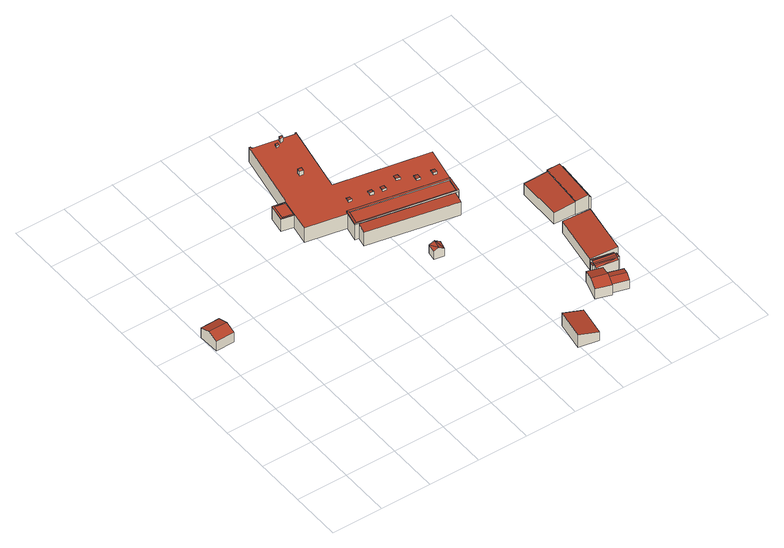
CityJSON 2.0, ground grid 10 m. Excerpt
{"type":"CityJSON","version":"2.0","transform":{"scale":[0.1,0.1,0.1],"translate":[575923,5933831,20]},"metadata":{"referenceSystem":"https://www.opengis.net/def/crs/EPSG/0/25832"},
"CityObjects":{
"building1":{"type":"Building","attributes":{"Grundfläche 2D":"15.679785","Grundhöhe NN":"21.023"},"geometry":[{"type":"Solid","lod":"3","boundaries":[[[[0,1,2,3]],[[4,0,3,5]],[[5,3,2,6,7]],[[4,5,7,8]],[[1,0,4,8,9]],[[2,1,9,6]],[[7,6,9,8]]]],"semantics":{"surfaces":[{"type":"RoofSurface"},{"type":"WallSurface"},{"type":"GroundSurface"}],"values":[[0,0,1,1,1,1,2]]}}]},
"building2":{"type":"Building","attributes":{"Grundfläche 2D":"24.297243","Grundhöhe NN":"21.631"},"geometry":[{"type":"Solid","lod":"3","boundaries":[[[[10,11,12,13]],[[14,15,13,12]],[[15,16,10,13]],[[16,17,11,10]],[[17,14,12,11]],[[17,16,15,14]]]],"semantics":{"surfaces":[{"type":"RoofSurface"},{"type":"WallSurface"},{"type":"GroundSurface"}],"values":[[0,1,1,1,1,2]]}}]},
"building3":{"type":"Building","attributes":{"Grundfläche 2D":"3.695005","Grundhöhe NN":"20.997"},"geometry":[{"type":"Solid","lod":"3","boundaries":[[[[18,19,20]],[[21,19,18]],[[21,18,22]],[[21,22,23]],[[20,19,24,25]],[[22,18,20,25,26]],[[23,22,26,27]],[[24,19,21,23,27]],[[25,24,27,26]]]],"semantics":{"surfaces":[{"type":"RoofSurface"},{"type":"WallSurface"},{"type":"GroundSurface"}],"values":[[0,0,0,0,1,1,1,1,2]]}}]},
"building4":{"type":"Building","attributes":{"Grundfläche 2D":"429.448003","Grundhöhe NN":"20.887"},"children":["building4-1","building4-2","building4-3","building4-4","building4-5","building4-6","building4-7","building4-8","building4-9","building4-10","building4-11","building4-12","building4-13","building4-14"],"geometry":[{"type":"Solid","lod":"3","boundaries":[[[[28,29,30,31,32,33]],[[34,35,36,37,38,39]],[[40,41,42,43,44,45,46,47,48,49,50,51,52,53,54,55,56]],[[57,58,59,60]],[[30,29,61,62,53]],[[53,52,31,30]],[[63,64,28,33,32,31,52,51,50]],[[58,65,61,29,28,64,66,59]],[[36,35,67,68]],[[37,36,68,69]],[[38,37,69,70]],[[41,40,71,72]],[[42,41,72,73]],[[74,44,43,42,73,75]],[[45,44,74,76]],[[46,45,76,77]],[[39,38,70,78,49,48,47,46,77,67,35,34]],[[50,49,78,63]],[[54,53,62,79]],[[55,54,79,80]],[[56,55,80,81]],[[40,56,81,71]],[[60,59,66,82]],[[57,60,82,83]],[[58,57,83,65]],[[83,82,66,64,63,78,70,69,68,67,77,76,74,75,73,72,71,81,80,79,62,61,65]]]],"semantics":{"surfaces":[{"type":"RoofSurface"},{"type":"WallSurface"},{"type":"GroundSurface"}],"values":[[0,0,0,0,1,1,1,1,1,1,1,1,1,1,1,1,1,1,1,1,1,1,1,1,1,2]]}}]},
"building4-1":{"type":"BuildingInstallation","parents":["building4"],"geometry":[{"type":"MultiSurface","lod":"3","boundaries":[[[84,85,86,87]],[[88,84,87,89]],[[29,30,87,86]],[[30,31,89,87]],[[84,88,90,91]],[[85,84,91,92]]],"semantics":{"surfaces":[{"type":"RoofSurface"},{"type":"WallSurface"}],"values":[0,0,1,1,1,1]}}]},
"building4-2":{"type":"BuildingInstallation","parents":["building4"],"geometry":[{"type":"MultiSurface","lod":"3","boundaries":[[[89,93,94,95,96,88]],[[95,86,85,96]],[[31,32,33,28,95,94,93,89]],[[28,29,86,95]],[[96,85,92,97]],[[88,96,97,90]]],"semantics":{"surfaces":[{"type":"RoofSurface"},{"type":"WallSurface"}],"values":[0,0,1,1,1,1]}}]},
"building4-3":{"type":"BuildingInstallation","parents":["building4"],"geometry":[{"type":"MultiSurface","lod":"3","boundaries":[[[98,99,100,101,102,103,104,105]],[[39,106,103,102]],[[104,103,106,107]],[[107,34,105,104]],[[105,34,35,98]],[[35,36,99,98]],[[36,37,100,99]],[[37,38,101,100]],[[38,39,102,101]]],"semantics":{"surfaces":[{"type":"RoofSurface"},{"type":"WallSurface"}],"values":[0,1,1,1,1,1,1,1,1]}}]},
"building4-4":{"type":"BuildingInstallation","parents":["building4"],"geometry":[{"type":"MultiSurface","lod":"3","boundaries":[[[108,109,110,111]],[[111,110,112,113]],[[108,111,113,114]],[[109,108,114,115]],[[110,109,115,112]]],"semantics":{"surfaces":[{"type":"RoofSurface"},{"type":"WallSurface"}],"values":[0,1,1,1,1]}}]},
"building4-5":{"type":"BuildingInstallation","parents":["building4"],"geometry":[{"type":"MultiSurface","lod":"3","boundaries":[[[116,117,118,119]],[[119,118,120,121]],[[116,119,121,122]],[[117,116,122,123]],[[118,117,123,120]]],"semantics":{"surfaces":[{"type":"RoofSurface"},{"type":"WallSurface"}],"values":[0,1,1,1,1]}}]},
"building4-6":{"type":"BuildingInstallation","parents":["building4"],"geometry":[{"type":"MultiSurface","lod":"3","boundaries":[[[124,125,126,127]],[[127,126,128,129]],[[124,127,129,130]],[[125,124,130,131]],[[126,125,131,128]]],"semantics":{"surfaces":[{"type":"RoofSurface"},{"type":"WallSurface"}],"values":[0,1,1,1,1]}}]},
"building4-7":{"type":"BuildingInstallation","parents":["building4"],"geometry":[{"type":"MultiSurface","lod":"3","boundaries":[[[132,133,134,135]],[[135,134,136,137]],[[132,135,137,138]],[[138,139,133,132]],[[139,136,134,133]]],"semantics":{"surfaces":[{"type":"RoofSurface"},{"type":"WallSurface"}],"values":[0,1,1,1,1]}}]},
"building4-8":{"type":"BuildingInstallation","parents":["building4"],"geometry":[{"type":"MultiSurface","lod":"3","boundaries":[[[48,49,50,51,140,44,45,46,47]],[[44,45,44,140]],[[47,48,49,48,47,46]]],"semantics":{"surfaces":[{"type":"RoofSurface"},{"type":"WallSurface"}],"values":[0,1,1]}}]},
"building4-9":{"type":"BuildingInstallation","parents":["building4"],"geometry":[{"type":"MultiSurface","lod":"3","boundaries":[[[141,142,143,144]],[[145,146,143,142]],[[146,147,144,143]],[[141,144,147,148]],[[148,145,142,141]]],"semantics":{"surfaces":[{"type":"RoofSurface"},{"type":"WallSurface"}],"values":[0,1,1,1,1]}}]},
"building4-10":{"type":"BuildingInstallation","parents":["building4"],"geometry":[{"type":"MultiSurface","lod":"3","boundaries":[[[149,150,151,152]],[[152,151,153,154]],[[149,152,154,155]],[[150,149,155,156]],[[151,150,156,153]]],"semantics":{"surfaces":[{"type":"RoofSurface"},{"type":"WallSurface"}],"values":[0,1,1,1,1]}}]},
"building4-11":{"type":"BuildingInstallation","parents":["building4"],"geometry":[{"type":"MultiSurface","lod":"3","boundaries":[[[55,56,40,41,42,157,158,53,54]],[[42,157,42,41]]],"semantics":{"surfaces":[{"type":"RoofSurface"},{"type":"WallSurface"}],"values":[0,1]}}]},
"building4-12":{"type":"BuildingInstallation","parents":["building4"],"geometry":[{"type":"MultiSurface","lod":"3","boundaries":[[[159,160,161,162]],[[160,159,163,164]],[[162,161,165,166]],[[159,162,166,163]],[[161,160,164,165]]],"semantics":{"surfaces":[{"type":"RoofSurface"},{"type":"WallSurface"}],"values":[0,1,1,1,1]}}]},
"building4-13":{"type":"BuildingInstallation","parents":["building4"],"geometry":[{"type":"MultiSurface","lod":"3","boundaries":[[[167,168,169,170]],[[170,169,171,172]],[[172,173,167,170]],[[168,167,173,174]],[[174,171,169,168]]],"semantics":{"surfaces":[{"type":"RoofSurface"},{"type":"WallSurface"}],"values":[0,1,1,1,1]}}]},
"building4-14":{"type":"BuildingInstallation","parents":["building4"],"geometry":[{"type":"MultiSurface","lod":"3","boundaries":[[[175,176,177,178]],[[178,177,179,180]],[[175,178,180,181]],[[176,175,181,182]],[[177,176,182,179]]],"semantics":{"surfaces":[{"type":"RoofSurface"},{"type":"WallSurface"}],"values":[0,1,1,1,1]}}]},
"building5":{"type":"Building","attributes":{"Grundfläche 2D":"14.083961","Grundhöhe NN":"21.922"},"geometry":[{"type":"Solid","lod":"3","boundaries":[[[[183,184,185,186,187,188]],[[185,189,190,191,186]],[[184,183,188,192,193]],[[189,185,184,193,194]],[[190,189,194,195]],[[192,188,187,186,191,190,195,196]],[[195,194,193,192,196]]]],"semantics":{"surfaces":[{"type":"RoofSurface"},{"type":"WallSurface"},{"type":"GroundSurface"}],"values":[[0,0,1,1,1,1,2]]}}]},
"building6":{"type":"Building","attributes":{"Grundfläche 2D":"0.196492","Grundhöhe NN":"21.550"},"geometry":[{"type":"Solid","lod":"3","boundaries":[[[[197,198,199,200]],[[198,197,201,202]],[[199,198,202,203]],[[200,199,203,204]],[[197,200,204,201]],[[202,201,204,203]]]],"semantics":{"surfaces":[{"type":"RoofSurface"},{"type":"WallSurface"},{"type":"GroundSurface"}],"values":[[0,1,1,1,1,2]]}}]},
"building7":{"type":"Building","attributes":{"Grundfläche 2D":"9.363044","Grundhöhe NN":"22.085"},"geometry":[{"type":"Solid","lod":"3","boundaries":[[[[205,206,207,208,209]],[[210,205,209,211]],[[211,209,208,207,212,213]],[[210,211,213,214]],[[206,205,210,214,215]],[[207,206,215,212]],[[213,212,215,214]]]],"semantics":{"surfaces":[{"type":"RoofSurface"},{"type":"WallSurface"},{"type":"GroundSurface"}],"values":[[0,0,1,1,1,1,2]]}}]},
"building8":{"type":"Building","attributes":{"Grundfläche 2D":"9.092140","Grundhöhe NN":"21.933"},"geometry":[{"type":"Solid","lod":"3","boundaries":[[[[216,217,218]],[[219,218,220]],[[221,218,219]],[[222,216,218,221]],[[223,219,220,224]],[[225,223,224,226]],[[225,226,227]],[[228,227,229]],[[225,227,228]],[[230,229,231]],[[228,229,230]],[[230,231,232]],[[230,232,233]],[[234,235,236,237,238,239,232,231,229,227,226,224,220,218,217,240,241]],[[233,232,239,242]],[[222,221,219,223,225,228,230,233,242,243]],[[217,216,222,243,240]],[[239,238,237,236,235,234,241,240,243,242]]]],"semantics":{"surfaces":[{"type":"RoofSurface"},{"type":"WallSurface"},{"type":"GroundSurface"}],"values":[[0,0,0,0,0,0,0,0,0,0,0,0,0,1,1,1,1,2]]}}]},
"building9":{"type":"Building","attributes":{"Grundfläche 2D":"0.415719","Grundhöhe NN":"21.675"},"geometry":[{"type":"Solid","lod":"3","boundaries":[[[[244,245,246,247,248,249]],[[250,251,247,246,245,244,252,253]],[[248,247,251,254]],[[249,248,254,255]],[[244,249,255,252]],[[251,250,253,252,255,254]]]],"semantics":{"surfaces":[{"type":"RoofSurface"},{"type":"WallSurface"},{"type":"GroundSurface"}],"values":[[0,1,1,1,1,2]]}}]},
"building10":{"type":"Building","attributes":{"Grundfläche 2D":"53.783992","Grundhöhe NN":"21.850"},"geometry":[{"type":"Solid","lod":"3","boundaries":[[[[256,257,258,259]],[[257,256,260,261]],[[258,257,261,262]],[[259,258,262,263]],[[256,259,263,260]],[[261,260,263,262]]]],"semantics":{"surfaces":[{"type":"RoofSurface"},{"type":"WallSurface"},{"type":"GroundSurface"}],"values":[[0,1,1,1,1,2]]}}]},
"building11":{"type":"Building","attributes":{"Grundfläche 2D":"39.167039","Grundhöhe NN":"21.550"},"geometry":[{"type":"Solid","lod":"3","boundaries":[[[[264,265,266,267]],[[268,269,267,266]],[[269,270,264,267]],[[270,271,265,264]],[[271,268,266,265]],[[271,270,269,268]]]],"semantics":{"surfaces":[{"type":"RoofSurface"},{"type":"WallSurface"},{"type":"GroundSurface"}],"values":[[0,1,1,1,1,2]]}}]},
"building12":{"type":"Building","attributes":{"Grundfläche 2D":"22.600810","Grundhöhe NN":"21.650"},"geometry":[{"type":"Solid","lod":"3","boundaries":[[[[272,273,274,275,276,277]],[[278,275,274,273,279,280]],[[276,275,278,281]],[[282,272,277,276,281,271]],[[273,272,282,279]],[[281,278,280,279,282,271]]]],"semantics":{"surfaces":[{"type":"RoofSurface"},{"type":"WallSurface"},{"type":"GroundSurface"}],"values":[[0,1,1,1,1,2]]}}]},
"building13":{"type":"Building","attributes":{"Grundfläche 2D":"4.438085","Grundhöhe NN":"21.473"},"geometry":[{"type":"Solid","lod":"3","boundaries":[[[[283,284,285,286]],[[287,288,286,285]],[[288,289,283,286]],[[289,290,284,283]],[[290,287,285,284]],[[290,289,288,287]]]],"semantics":{"surfaces":[{"type":"RoofSurface"},{"type":"WallSurface"},{"type":"GroundSurface"}],"values":[[0,1,1,1,1,2]]}}]}
},
"vertices":[
[39,392,39],[38,414,32],[1,413,32],[2,392,39],[39,372,32],[2,371,32],[1,413,10],[2,371,10],[39,372,10],[38,414,10],
[531,10,35],[541,69,35],[501,76,45],[491,17,45],[501,76,16],[491,17,16],[531,10,16],[541,69,16],
[436,335,34],[430,355,28],[427,337,28],[440,353,34],[446,333,28],[450,351,28],[430,355,10],[427,337,10],[446,333,10],[450,351,10],
[349,454,43],[538,418,43],[544,452,43],[356,488,43],[356,486,43],[355,484,43],[290,570,37],[291,572,37],[267,577,37],[261,543,37],[284,538,37],[285,541,37],[402,695,42],[400,695,42],[400,693,42],[323,707,42],[320,708,42],[320,711,42],[318,712,42],[291,572,42],[290,570,42],[277,499,42],[355,484,42],[356,486,42],[356,488,42],[544,452,42],[545,452,42],[559,523,42],[376,557,42],[528,399,39],[531,419,42],[356,453,42],[352,433,40],[538,418,9],[544,452,9],[355,484,9],[349,454,9],[531,419,9],[356,453,9],[291,572,9],[267,577,9],[261,543,9],[284,538,9],[402,695,9],[400,695,9],[400,693,9],[320,708,9],[323,707,9],[320,711,9],[318,712,9],[277,499,9],[545,452,9],[559,523,9],[376,557,9],[352,433,9],[528,399,9],
[540,449,45],[535,422,45],[538,418,46],[544,452,46],[359,484,45],[356,488,46],[359,484,43],[540,449,43],[535,422,43],
[356,486,46],[355,484,46],[349,454,46],[353,457,45],[353,457,43],
[291,572,38],[267,577,38],[261,543,38],[284,538,38],[285,541,38],[264,545,38],[269,574,38],[290,570,38],[264,545,37],[269,574,37],
[527,476,47],[534,475,47],[536,485,44],[529,487,44],[536,485,42],[529,487,42],[527,476,42],[534,475,42],
[469,502,47],[476,500,47],[478,511,44],[471,512,44],[478,511,42],[471,512,42],[469,502,42],[476,500,42],
[346,613,52],[345,606,52],[352,605,52],[353,612,52],[352,605,42],[353,612,42],[346,613,42],[345,606,42],
[360,689,46],[355,690,46],[354,684,46],[359,684,46],[354,684,42],[359,684,42],[360,689,42],[355,690,42],
[280,501,42],
[503,480,47],[505,491,44],[498,493,44],[496,482,46],[505,491,42],[498,493,42],[496,482,42],[503,480,42],
[444,503,44],[437,504,44],[435,494,47],[442,493,47],[435,494,42],[442,493,42],[444,503,42],[437,504,42],
[374,555,42],[557,522,42],
[382,515,43],[375,516,43],[373,506,47],[380,505,47],[382,515,42],[375,516,42],[373,506,42],[380,505,42],
[373,695,51],[368,696,51],[367,690,51],[372,690,51],[367,690,42],[372,690,42],[373,695,42],[368,696,42],
[421,507,44],[414,508,44],[412,498,48],[419,497,48],[412,498,42],[419,497,42],[421,507,42],[414,508,42],
[613,131,42],[595,137,42],[587,112,50],[617,104,50],[620,115,46],[624,128,42],[582,93,42],[611,84,42],[612,87,44],[624,128,19],[595,137,19],[582,93,19],[611,84,19],[612,87,19],
[614,139,43],[616,148,43],[613,149,43],[612,140,43],[614,139,16],[616,148,16],[613,149,16],[612,140,16],
[647,91,45],[651,106,41],[620,115,41],[617,104,44],[616,101,45],[642,78,41],[612,87,41],[620,115,21],[612,87,21],[642,78,21],[651,106,21],
[625,130,44],[654,125,44],[655,130,46],[614,139,47],[655,132,47],[613,136,46],[613,132,44],[614,141,48],[656,134,48],[615,145,48],[656,138,48],[657,141,47],[616,148,47],[657,142,47],[616,152,46],[657,144,46],[658,147,43],[616,154,43],[655,132,19],[656,134,19],[656,138,19],[657,141,19],[657,142,19],[658,147,19],[654,125,19],[655,130,19],[616,154,19],[613,132,19],
[657,141,44],[656,138,44],[656,134,44],[655,132,44],[660,131,44],[661,141,44],[656,134,17],[655,132,17],[657,141,17],[656,138,17],[660,131,17],[661,141,17],
[669,147,49],[685,248,50],[633,256,45],[617,155,44],[669,147,19],[685,248,19],[633,256,19],[617,155,19],
[636,284,41],[679,282,44],[685,369,44],[638,371,41],[685,369,16],[638,371,16],[636,284,16],[679,282,16],
[679,281,46],[704,279,48],[704,280,48],[710,369,48],[685,371,46],[679,282,46],[710,369,16],[704,279,16],[704,280,16],[685,371,16],[679,281,16],
[709,279,41],[715,367,41],[709,368,45],[704,280,45],[709,368,15],[704,280,15],[709,279,15],[715,367,15]
]}
